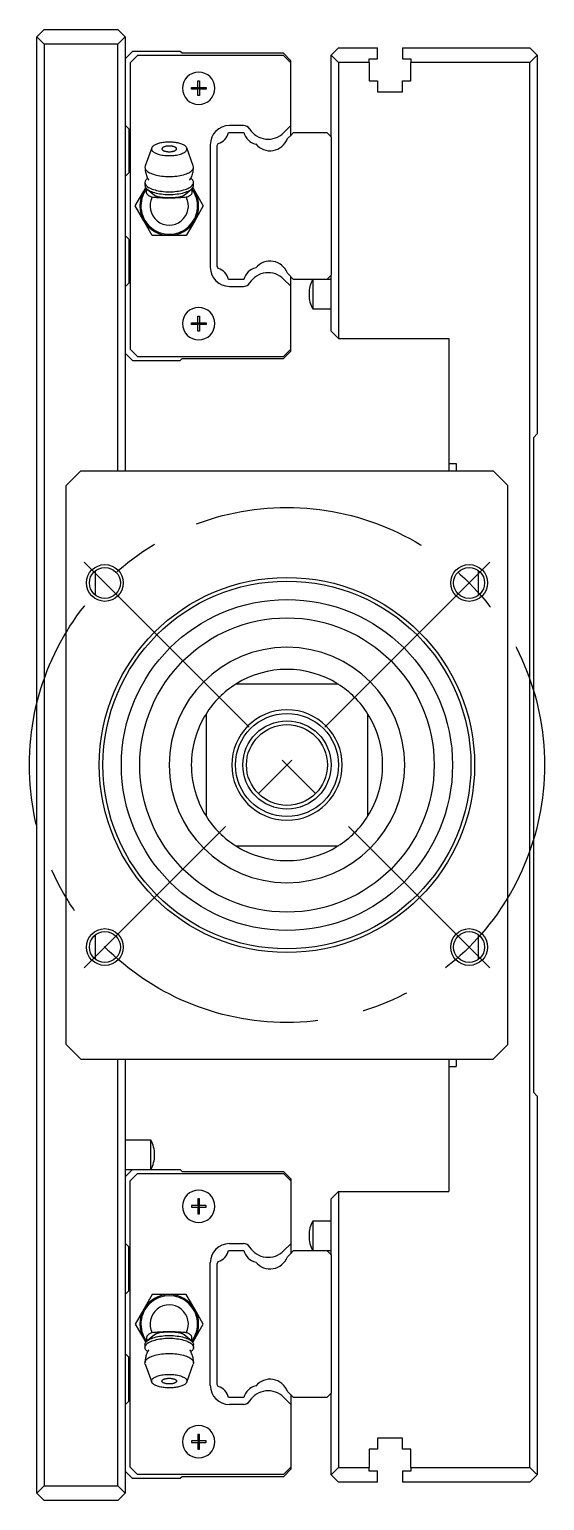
# Model space of a CAD drawing. Extents: x -14 to 910, y -357 to 120.
# Drawn here: x 839.5 to 909.5, y -100 to 100 of the extents above; entities that cross this region are included whole.
import ezdxf

# ---------------------------------------------------------------- set-up
doc = ezdxf.new("R2010")
doc.units = 0
doc.linetypes.add('CENTER', pattern=[50.8, 31.75, -6.35, 6.35, -6.35])
doc.layers.get('0').update_dxf_attribs({"linetype": 'CONTINUOUS'})
doc.layers.add('CENTER', color=1, linetype='CENTER')

msp = doc.modelspace()

# ---------------------------------------------------------------- linework, layer by layer
at = {"color": 7, "linetype": 'CONTINUOUS'}
for p, q in [((841.55, 100), (840.55, 99)), ((840.55, -99), (840.55, 99)), ((840.55, 99), (841.55, 98)), ((841.55, 100), (851.55, 100)), ((852.55, 99), (851.55, 100)), ((851.55, 98), (852.55, 99)), ((852.55, 99), (852.55, 40)), ((851.55, 98), (841.55, 98)), ((841.55, 98), (841.55, -98)), ((851.55, 40), (851.55, 98)), ((853.55, 97), (852.55, 96)), ((854.25, 96.45), (853.25, 95.45)), ((860.05, 97), (853.55, 97)), ((874.05, 96.45), (854.25, 96.45)), ((860.3, 96.75), (860.05, 97)), ((874.05, 96.75), (860.3, 96.75)), ((875.05, 95.75), (874.05, 96.75)), ((875.05, 95.45), (874.05, 96.45)), ((880.54, 96.5), (881.54, 97.5)), ((880.54, 85.4), (880.54, 96.5)), ((881.54, 95.5), (880.54, 96.5)), ((881.54, 97.5), (886.84, 97.5)), ((885.69, 95.5), (885.69, 96)), ((885.69, 96), (886.84, 96)), ((886.84, 96), (886.84, 97.5)), ((890.24, 97.5), (907.54, 97.5)), ((890.24, 97.5), (890.24, 96)), ((890.24, 96), (891.39, 96)), ((891.39, 96), (891.39, 95.5)), ((907.54, 97.5), (908.54, 96.5)), ((908.54, 96.5), (907.54, 95.5)), ((908.54, 96.5), (908.54, 45)), ((853.25, 95.45), (853.25, 56.55)), ((875.05, 95.45), (875.05, 95.75)), ((875.05, 86.92), (875.05, 95.45)), ((885.69, 95.5), (881.54, 95.5)), ((881.54, 95.5), (881.54, 58)), ((885.69, 95.5), (885.69, 93)), ((891.39, 93), (891.39, 95.5)), ((907.54, 95.5), (891.39, 95.5)), ((907.54, -95.5), (907.54, 95.5)), ((861.55, 92.1), (862.44, 92.1)), ((861.55, 91.9), (861.55, 92.1)), ((862.44, 92.1), (862.44, 93)), ((862.44, 93), (862.64, 93)), ((862.44, 92.1), (862.54, 92)), ((862.64, 92.1), (862.54, 92)), ((862.64, 93), (862.64, 92.1)), ((862.64, 92.1), (863.54, 92.1)), ((863.54, 92.1), (863.54, 91.9)), ((885.69, 93), (886.84, 93)), ((886.84, 93), (886.84, 91.5)), ((890.24, 93), (891.39, 93)), ((890.24, 91.5), (890.24, 93)), ((862.44, 91.9), (861.55, 91.9)), ((862.44, 91.9), (862.54, 92)), ((862.44, 91), (862.44, 91.9)), ((862.64, 91), (862.44, 91)), ((862.64, 91.9), (862.54, 92)), ((863.54, 91.9), (862.64, 91.9)), ((862.64, 91.9), (862.64, 91)), ((886.84, 91.5), (890.24, 91.5)), ((852.55, 87), (853.05, 86.5)), ((853.05, 86.5), (853.05, 80.5)), ((866.61, 86), (868.68, 86)), ((868.63, 86.93), (866.72, 86.93)), ((875.05, 86.92), (874.08, 85.95)), ((875.05, 85.6), (875.05, 86.92)), ((875.05, 85.6), (875.45, 86)), ((875.45, 86), (879.95, 86)), ((879.95, 86), (880.54, 85.4)), ((856.24, 84.02), (856.2, 83.95)), ((856.29, 84.08), (856.24, 84.02)), ((856.36, 84.14), (856.29, 84.08)), ((856.43, 84.2), (856.36, 84.14)), ((856.52, 84.25), (856.43, 84.2)), ((856.62, 84.31), (856.52, 84.25)), ((856.73, 84.36), (856.62, 84.31)), ((856.84, 84.41), (856.73, 84.36)), ((856.97, 84.45), (856.84, 84.41)), ((857.1, 84.49), (856.97, 84.45)), ((857.24, 84.53), (857.1, 84.49)), ((857.39, 84.57), (857.24, 84.53)), ((857.55, 84.6), (857.39, 84.57)), ((857.7, 84.62), (857.55, 84.6)), ((857.87, 84.64), (857.7, 84.62)), ((857.78, 84.01), (857.73, 83.98)), ((857.84, 84.03), (857.78, 84.01)), ((857.9, 84.05), (857.84, 84.03)), ((858.03, 84.66), (857.87, 84.64)), ((857.97, 84.07), (857.9, 84.05)), ((858.05, 84.09), (857.97, 84.07)), ((858.2, 84.67), (858.03, 84.66)), ((858.12, 84.11), (858.05, 84.09)), ((858.2, 84.12), (858.12, 84.11)), ((858.37, 84.68), (858.2, 84.67)), ((858.29, 84.13), (858.2, 84.12)), ((858.37, 84.14), (858.29, 84.13)), ((858.54, 84.68), (858.37, 84.68)), ((858.46, 84.14), (858.37, 84.14)), ((858.54, 84.14), (858.46, 84.14)), ((858.72, 84.68), (858.54, 84.68)), ((858.63, 84.14), (858.54, 84.14)), ((858.72, 84.14), (858.63, 84.14)), ((858.89, 84.67), (858.72, 84.68)), ((858.8, 84.13), (858.72, 84.14)), ((858.89, 84.12), (858.8, 84.13)), ((859.06, 84.66), (858.89, 84.67)), ((858.97, 84.11), (858.89, 84.12)), ((859.04, 84.09), (858.97, 84.11)), ((859.12, 84.07), (859.04, 84.09)), ((859.22, 84.64), (859.06, 84.66)), ((859.19, 84.05), (859.12, 84.07)), ((859.25, 84.03), (859.19, 84.05)), ((859.39, 84.62), (859.22, 84.64)), ((859.31, 84.01), (859.25, 84.03)), ((859.36, 83.98), (859.31, 84.01)), ((859.54, 84.6), (859.39, 84.62)), ((859.7, 84.57), (859.54, 84.6)), ((859.85, 84.53), (859.7, 84.57)), ((859.99, 84.49), (859.85, 84.53)), ((860.12, 84.45), (859.99, 84.49)), ((860.25, 84.41), (860.12, 84.45)), ((860.36, 84.36), (860.25, 84.41)), ((860.47, 84.31), (860.36, 84.36)), ((860.57, 84.25), (860.47, 84.31)), ((860.66, 84.2), (860.57, 84.25)), ((860.73, 84.14), (860.66, 84.2)), ((860.8, 84.08), (860.73, 84.14)), ((860.85, 84.02), (860.8, 84.08)), ((860.89, 83.95), (860.85, 84.02)), ((864.12, 84.33), (864.12, 67.67)), ((865.04, 84.2), (865.21, 84.48)), ((865.04, 67.8), (865.04, 84.2)), ((874.6, 85.15), (875.05, 85.6)), ((880.54, 85.4), (880.54, 66.6)), ((856.17, 83.89), (855.28, 81.44)), ((856.17, 83.89), (856.15, 83.81)), ((856.15, 83.81), (856.15, 83.73)), ((856.15, 83.73), (856.16, 83.65)), ((856.16, 83.65), (856.19, 83.58)), ((856.2, 83.95), (856.17, 83.89)), ((856.19, 83.58), (856.24, 83.5)), ((856.24, 83.5), (856.31, 83.42)), ((856.31, 83.42), (856.39, 83.35)), ((856.39, 83.35), (856.49, 83.28)), ((856.49, 83.28), (856.61, 83.22)), ((856.61, 83.22), (856.73, 83.16)), ((856.73, 83.16), (856.88, 83.1)), ((856.88, 83.1), (857.03, 83.05)), ((857.03, 83.05), (857.19, 83)), ((857.19, 83), (857.37, 82.96)), ((857.37, 82.96), (857.55, 82.92)), ((857.56, 83.83), (857.55, 83.79)), ((857.55, 83.79), (857.55, 83.76)), ((857.55, 83.76), (857.55, 83.73)), ((857.55, 83.73), (857.56, 83.69)), ((857.55, 82.92), (857.74, 82.9)), ((857.58, 83.86), (857.56, 83.83)), ((857.56, 83.69), (857.58, 83.66)), ((857.61, 83.89), (857.58, 83.86)), ((857.58, 83.66), (857.61, 83.63)), ((857.64, 83.92), (857.61, 83.89)), ((857.61, 83.63), (857.64, 83.6)), ((857.68, 83.95), (857.64, 83.92)), ((857.64, 83.6), (857.68, 83.57)), ((857.73, 83.98), (857.68, 83.95)), ((857.68, 83.57), (857.73, 83.54)), ((857.73, 83.54), (857.78, 83.51)), ((857.74, 82.9), (857.94, 82.87)), ((857.78, 83.51), (857.84, 83.49)), ((857.84, 83.49), (857.9, 83.47)), ((857.9, 83.47), (857.97, 83.45)), ((857.94, 82.87), (858.14, 82.86)), ((857.97, 83.45), (858.05, 83.43)), ((858.05, 83.43), (858.12, 83.41)), ((858.12, 83.41), (858.2, 83.4)), ((858.14, 82.86), (858.34, 82.85)), ((858.2, 83.4), (858.29, 83.39)), ((858.29, 83.39), (858.37, 83.38)), ((858.34, 82.85), (858.54, 82.84)), ((858.37, 83.38), (858.46, 83.38)), ((858.46, 83.38), (858.54, 83.38)), ((858.54, 83.38), (858.63, 83.38)), ((858.54, 82.84), (858.75, 82.85)), ((858.63, 83.38), (858.72, 83.38)), ((858.72, 83.38), (858.8, 83.39)), ((858.75, 82.85), (858.95, 82.86)), ((858.8, 83.39), (858.89, 83.4)), ((858.89, 83.4), (858.97, 83.41)), ((858.95, 82.86), (859.15, 82.87)), ((858.97, 83.41), (859.04, 83.43)), ((859.04, 83.43), (859.12, 83.45)), ((859.12, 83.45), (859.19, 83.47)), ((859.15, 82.87), (859.35, 82.9)), ((859.19, 83.47), (859.25, 83.49)), ((859.25, 83.49), (859.31, 83.51)), ((859.31, 83.51), (859.36, 83.54)), ((859.35, 82.9), (859.54, 82.92)), ((859.41, 83.95), (859.36, 83.98)), ((859.36, 83.54), (859.41, 83.57)), ((859.45, 83.92), (859.41, 83.95)), ((859.41, 83.57), (859.45, 83.6)), ((859.48, 83.89), (859.45, 83.92)), ((859.45, 83.6), (859.48, 83.63)), ((859.51, 83.86), (859.48, 83.89)), ((859.48, 83.63), (859.51, 83.66)), ((859.53, 83.83), (859.51, 83.86)), ((859.51, 83.66), (859.53, 83.69)), ((859.54, 83.79), (859.53, 83.83)), ((859.53, 83.69), (859.54, 83.73)), ((859.54, 83.76), (859.54, 83.79)), ((859.54, 83.73), (859.54, 83.76)), ((859.54, 82.92), (859.72, 82.96)), ((859.72, 82.96), (859.9, 83)), ((859.9, 83), (860.06, 83.05)), ((860.06, 83.05), (860.21, 83.1)), ((860.21, 83.1), (860.36, 83.16)), ((860.36, 83.16), (860.48, 83.22)), ((860.48, 83.22), (860.6, 83.28)), ((860.6, 83.28), (860.7, 83.35)), ((860.7, 83.35), (860.78, 83.42)), ((860.78, 83.42), (860.85, 83.5)), ((860.85, 83.5), (860.9, 83.58)), ((860.92, 83.89), (860.89, 83.95)), ((860.9, 83.58), (860.93, 83.65)), ((860.94, 83.81), (860.92, 83.89)), ((861.81, 81.44), (860.92, 83.89)), ((860.93, 83.65), (860.94, 83.73)), ((860.94, 83.73), (860.94, 83.81)), ((853.05, 80.5), (852.55, 80)), ((855.28, 81.44), (855.24, 81.27)), ((855.24, 81.27), (855.26, 81.17)), ((855.24, 81.27), (855.24, 81.26)), ((855.24, 81.26), (855.25, 81.09)), ((855.25, 81.09), (855.26, 80.93)), ((855.26, 81.17), (855.29, 81.07)), ((855.26, 80.93), (855.28, 80.77)), ((855.28, 80.77), (855.31, 80.61)), ((855.29, 81.07), (855.34, 80.97)), ((855.31, 80.61), (855.35, 80.45)), ((855.34, 80.97), (855.41, 80.88)), ((855.35, 80.45), (855.39, 80.3)), ((855.39, 80.3), (855.44, 80.14)), ((855.41, 80.88), (855.5, 80.78)), ((855.44, 80.14), (855.5, 80)), ((855.5, 80.78), (855.6, 80.69)), ((855.6, 80.69), (855.73, 80.61)), ((855.73, 80.61), (855.88, 80.52)), ((855.88, 80.52), (856.04, 80.45)), ((856.04, 80.45), (856.21, 80.37)), ((856.21, 80.37), (856.4, 80.31)), ((856.4, 80.31), (856.61, 80.24)), ((856.61, 80.24), (856.82, 80.19)), ((856.82, 80.19), (857.05, 80.14)), ((857.05, 80.14), (857.28, 80.1)), ((857.28, 80.1), (857.53, 80.07)), ((857.53, 80.07), (857.77, 80.04)), ((857.77, 80.04), (858.03, 80.02)), ((858.03, 80.02), (858.29, 80.01)), ((858.29, 80.01), (858.54, 80)), ((858.54, 80), (858.8, 80.01)), ((858.8, 80.01), (859.06, 80.02)), ((859.06, 80.02), (859.32, 80.04)), ((859.32, 80.04), (859.56, 80.07)), ((859.56, 80.07), (859.81, 80.1)), ((859.81, 80.1), (860.04, 80.14)), ((860.04, 80.14), (860.27, 80.19)), ((860.27, 80.19), (860.48, 80.24)), ((860.48, 80.24), (860.69, 80.31)), ((860.69, 80.31), (860.88, 80.37)), ((860.88, 80.37), (861.05, 80.45)), ((861.05, 80.45), (861.21, 80.52)), ((861.21, 80.52), (861.36, 80.61)), ((861.36, 80.61), (861.49, 80.69)), ((861.49, 80.69), (861.59, 80.78)), ((861.53, 79.85), (861.6, 80.01)), ((861.59, 80.78), (861.68, 80.88)), ((861.6, 80.01), (861.66, 80.17)), ((861.66, 80.17), (861.71, 80.33)), ((861.68, 80.88), (861.75, 80.97)), ((861.71, 80.33), (861.75, 80.49)), ((861.75, 80.97), (861.8, 81.07)), ((861.75, 80.49), (861.79, 80.65)), ((861.79, 80.65), (861.81, 80.82)), ((861.8, 81.07), (861.83, 81.17)), ((861.84, 81.27), (861.81, 81.44)), ((861.81, 80.82), (861.83, 80.98)), ((861.83, 81.17), (861.84, 81.27)), ((861.83, 80.98), (861.84, 81.15)), ((861.84, 81.15), (861.84, 81.27)), ((855.08, 78), (855.36, 78.49)), ((855.26, 79.33), (855.25, 79.26)), ((855.25, 79.26), (855.24, 79.19)), ((855.24, 79.19), (855.26, 79.09)), ((855.24, 79.19), (855.24, 78.82)), ((855.24, 78.82), (855.25, 78.75)), ((855.25, 78.75), (855.26, 78.69)), ((855.29, 79.39), (855.26, 79.33)), ((855.26, 79.09), (855.29, 78.99)), ((855.26, 78.69), (855.29, 78.62)), ((855.32, 79.46), (855.29, 79.39)), ((855.29, 78.99), (855.34, 78.9)), ((855.29, 78.62), (855.32, 78.55)), ((855.36, 79.52), (855.32, 79.46)), ((855.32, 78.55), (855.36, 78.49)), ((855.34, 78.9), (855.41, 78.8)), ((855.41, 79.59), (855.36, 79.52)), ((855.36, 78.49), (855.41, 78.42)), ((855.47, 79.65), (855.41, 79.59)), ((855.41, 78.8), (855.5, 78.71)), ((855.41, 78.42), (855.47, 78.36)), ((855.46, 77.98), (855.47, 78.05)), ((855.54, 79.71), (855.47, 79.65)), ((855.47, 78.36), (855.54, 78.3)), ((855.47, 78.05), (855.48, 78.12)), ((855.48, 78.12), (855.51, 78.2)), ((855.5, 80), (855.56, 79.85)), ((855.5, 78.71), (855.6, 78.62)), ((855.51, 78.2), (855.54, 78.27)), ((855.61, 79.77), (855.54, 79.71)), ((855.54, 78.3), (855.66, 78.21)), ((855.54, 78.3), (856.54, 77.46)), ((855.54, 78.27), (855.54, 78.29)), ((855.56, 79.85), (855.63, 79.71)), ((855.6, 78.62), (855.73, 78.53)), ((855.63, 79.71), (855.71, 79.57)), ((855.66, 78.21), (855.8, 78.12)), ((855.71, 79.57), (855.75, 79.51)), ((855.73, 78.53), (855.88, 78.45)), ((855.8, 78.12), (855.96, 78.03)), ((855.88, 78.45), (856.04, 78.37)), ((855.96, 78.03), (856.14, 77.96)), ((856.04, 78.37), (856.21, 78.3)), ((856.21, 78.3), (856.4, 78.23)), ((856.4, 78.23), (856.61, 78.17)), ((856.61, 78.17), (856.82, 78.11)), ((856.82, 78.11), (857.05, 78.07)), ((857.05, 78.07), (857.28, 78.02)), ((857.28, 78.02), (857.53, 77.99)), ((859.56, 77.99), (859.81, 78.02)), ((859.81, 78.02), (860.04, 78.07)), ((860.04, 78.07), (860.27, 78.11)), ((860.27, 78.11), (860.48, 78.17)), ((860.48, 78.17), (860.69, 78.23)), ((860.55, 77.46), (861.55, 78.3)), ((860.69, 78.23), (860.88, 78.3)), ((860.88, 78.3), (861.05, 78.37)), ((860.95, 77.96), (861.13, 78.03)), ((861.05, 78.37), (861.21, 78.45)), ((861.13, 78.03), (861.29, 78.12)), ((861.21, 78.45), (861.36, 78.53)), ((861.29, 78.12), (861.43, 78.21)), ((861.34, 79.52), (861.36, 79.55)), ((861.36, 79.55), (861.45, 79.7)), ((861.36, 78.53), (861.49, 78.62)), ((861.43, 78.21), (861.55, 78.3)), ((861.45, 79.7), (861.53, 79.85)), ((861.55, 79.71), (861.48, 79.77)), ((861.49, 78.62), (861.59, 78.71)), ((861.62, 79.65), (861.55, 79.71)), ((861.55, 78.3), (861.62, 78.36)), ((861.55, 78.29), (861.55, 78.27)), ((861.55, 78.27), (861.58, 78.2)), ((861.58, 78.2), (861.61, 78.12)), ((861.59, 78.71), (861.68, 78.8)), ((861.61, 78.12), (861.62, 78.05)), ((861.68, 79.59), (861.62, 79.65)), ((861.62, 78.36), (861.68, 78.42)), ((861.62, 78.05), (861.63, 77.98)), ((861.73, 79.52), (861.68, 79.59)), ((861.68, 78.8), (861.75, 78.9)), ((861.68, 78.42), (861.73, 78.49)), ((861.77, 79.46), (861.73, 79.52)), ((861.73, 78.49), (861.77, 78.55)), ((861.73, 78.49), (862.01, 78)), ((861.75, 78.9), (861.8, 78.99)), ((861.8, 79.39), (861.77, 79.46)), ((861.77, 78.55), (861.8, 78.62)), ((861.83, 79.33), (861.8, 79.39)), ((861.8, 78.99), (861.83, 79.09)), ((861.8, 78.62), (861.83, 78.69)), ((861.84, 79.26), (861.83, 79.33)), ((861.83, 79.09), (861.84, 79.19)), ((861.83, 78.69), (861.84, 78.75)), ((861.84, 79.19), (861.84, 79.26)), ((861.84, 78.82), (861.84, 79.19)), ((861.84, 78.75), (861.84, 78.82)), ((853.93, 76), (855.08, 78)), ((855.46, 77.91), (855.46, 77.98)), ((855.46, 77.84), (855.46, 77.91)), ((855.47, 77.78), (855.46, 77.84)), ((855.49, 77.72), (855.47, 77.78)), ((855.51, 77.66), (855.49, 77.72)), ((855.54, 77.61), (855.51, 77.66)), ((855.58, 77.55), (855.54, 77.61)), ((855.62, 77.5), (855.58, 77.55)), ((855.67, 77.46), (855.62, 77.5)), ((855.72, 77.41), (855.67, 77.46)), ((855.79, 77.36), (855.72, 77.41)), ((855.87, 77.32), (855.79, 77.36)), ((855.95, 77.28), (855.87, 77.32)), ((856.04, 77.24), (855.95, 77.28)), ((856.13, 77.21), (856.04, 77.24)), ((856.23, 77.18), (856.13, 77.21)), ((856.14, 77.96), (856.33, 77.88)), ((856.39, 77.16), (856.23, 77.18)), ((856.33, 77.88), (856.54, 77.82)), ((856.54, 77.15), (856.39, 77.16)), ((856.54, 77.82), (856.76, 77.76)), ((856.54, 77.46), (856.54, 77.46)), ((856.59, 77.42), (856.54, 77.46)), ((856.69, 77.13), (856.54, 77.15)), ((856.64, 77.39), (856.59, 77.42)), ((856.7, 77.35), (856.64, 77.39)), ((856.85, 77.12), (856.69, 77.13)), ((856.76, 77.32), (856.7, 77.35)), ((856.76, 77.76), (856.99, 77.71)), ((856.83, 77.3), (856.76, 77.32)), ((856.9, 77.27), (856.83, 77.3)), ((857.02, 77.11), (856.85, 77.12)), ((856.98, 77.25), (856.9, 77.27)), ((857.05, 77.23), (856.98, 77.25)), ((856.99, 77.71), (857.23, 77.66)), ((857.18, 77.1), (857.02, 77.11)), ((857.14, 77.21), (857.05, 77.23)), ((857.22, 77.19), (857.14, 77.21)), ((857.34, 77.09), (857.18, 77.1)), ((857.3, 77.18), (857.22, 77.19)), ((857.23, 77.66), (857.49, 77.63)), ((857.38, 77.16), (857.3, 77.18)), ((857.52, 77.09), (857.34, 77.09)), ((857.46, 77.15), (857.38, 77.16)), ((857.54, 77.14), (857.46, 77.15)), ((857.49, 77.63), (857.74, 77.6)), ((857.69, 77.08), (857.52, 77.09)), ((857.53, 77.99), (857.77, 77.96)), ((857.62, 77.13), (857.54, 77.14)), ((857.71, 77.13), (857.62, 77.13)), ((857.86, 77.08), (857.69, 77.08)), ((857.8, 77.12), (857.71, 77.13)), ((857.74, 77.6), (858.01, 77.58)), ((857.77, 77.96), (858.03, 77.94)), ((857.89, 77.11), (857.8, 77.12)), ((858.02, 77.08), (857.86, 77.08)), ((857.98, 77.11), (857.89, 77.11)), ((858.07, 77.1), (857.98, 77.11)), ((858.01, 77.58), (858.28, 77.56)), ((858.2, 77.07), (858.02, 77.08)), ((858.03, 77.94), (858.29, 77.93)), ((858.15, 77.1), (858.07, 77.1)), ((858.23, 77.1), (858.15, 77.1)), ((858.37, 77.07), (858.2, 77.07)), ((858.31, 77.1), (858.23, 77.1)), ((858.28, 77.56), (858.54, 77.56)), ((858.29, 77.93), (858.54, 77.93)), ((858.39, 77.09), (858.31, 77.1)), ((858.54, 77.07), (858.37, 77.07)), ((858.47, 77.09), (858.39, 77.09)), ((858.54, 77.09), (858.47, 77.09)), ((858.54, 77.93), (858.8, 77.93)), ((858.54, 77.56), (858.81, 77.56)), ((858.62, 77.09), (858.54, 77.09)), ((858.75, 77.07), (858.54, 77.07)), ((858.7, 77.09), (858.62, 77.09)), ((858.78, 77.1), (858.7, 77.09)), ((858.95, 77.07), (858.75, 77.07)), ((858.86, 77.1), (858.78, 77.1)), ((858.8, 77.93), (859.06, 77.94)), ((858.81, 77.56), (859.08, 77.58)), ((858.94, 77.1), (858.86, 77.1)), ((859.02, 77.1), (858.94, 77.1)), ((859.15, 77.08), (858.95, 77.07)), ((859.11, 77.11), (859.02, 77.1)), ((859.06, 77.94), (859.32, 77.96)), ((859.08, 77.58), (859.35, 77.6)), ((859.2, 77.11), (859.11, 77.11)), ((859.34, 77.08), (859.15, 77.08)), ((859.29, 77.12), (859.2, 77.11)), ((859.38, 77.13), (859.29, 77.12)), ((859.32, 77.96), (859.56, 77.99)), ((859.54, 77.09), (859.34, 77.08)), ((859.35, 77.6), (859.6, 77.63)), ((859.47, 77.13), (859.38, 77.13)), ((859.55, 77.14), (859.47, 77.13)), ((859.75, 77.09), (859.54, 77.09)), ((859.63, 77.15), (859.55, 77.14)), ((859.6, 77.63), (859.86, 77.66)), ((859.71, 77.16), (859.63, 77.15)), ((859.79, 77.18), (859.71, 77.16)), ((859.93, 77.1), (859.75, 77.09)), ((859.87, 77.19), (859.79, 77.18)), ((859.86, 77.66), (860.1, 77.71)), ((859.95, 77.21), (859.87, 77.19)), ((860.12, 77.11), (859.93, 77.1)), ((860.04, 77.23), (859.95, 77.21)), ((860.11, 77.25), (860.04, 77.23)), ((860.1, 77.71), (860.33, 77.76)), ((860.19, 77.27), (860.11, 77.25)), ((860.33, 77.13), (860.12, 77.11)), ((860.26, 77.3), (860.19, 77.27)), ((860.33, 77.32), (860.26, 77.3)), ((860.33, 77.76), (860.55, 77.82)), ((860.39, 77.35), (860.33, 77.32)), ((860.5, 77.14), (860.33, 77.13)), ((860.45, 77.39), (860.39, 77.35)), ((860.5, 77.42), (860.45, 77.39)), ((860.55, 77.46), (860.5, 77.42)), ((860.68, 77.16), (860.5, 77.14)), ((860.55, 77.82), (860.76, 77.88)), ((860.55, 77.46), (860.55, 77.46)), ((860.86, 77.18), (860.68, 77.16)), ((860.76, 77.88), (860.95, 77.96)), ((860.96, 77.21), (860.86, 77.18)), ((861.05, 77.24), (860.96, 77.21)), ((861.14, 77.28), (861.05, 77.24)), ((861.22, 77.32), (861.14, 77.28)), ((861.3, 77.36), (861.22, 77.32)), ((861.37, 77.41), (861.3, 77.36)), ((861.42, 77.46), (861.37, 77.41)), ((861.47, 77.5), (861.42, 77.46)), ((861.51, 77.55), (861.47, 77.5)), ((861.55, 77.61), (861.51, 77.55)), ((861.58, 77.66), (861.55, 77.61)), ((861.6, 77.72), (861.58, 77.66)), ((861.62, 77.78), (861.6, 77.72)), ((861.63, 77.84), (861.62, 77.78)), ((861.63, 77.98), (861.63, 77.91)), ((861.63, 77.91), (861.63, 77.84)), ((862.01, 78), (863.16, 76)), ((855.08, 74), (853.93, 76)), ((863.16, 76), (862.01, 74)), ((856.24, 72), (855.08, 74)), ((862.01, 74), (860.85, 72)), ((852.55, 72), (853.05, 71.5)), ((853.05, 71.5), (853.05, 65.5)), ((858.54, 72), (856.24, 72)), ((860.85, 72), (858.54, 72)), ((865.21, 67.52), (865.04, 67.8)), ((868.68, 66), (866.61, 66)), ((874.08, 66.05), (875.05, 65.08)), ((875.45, 66), (874.6, 66.85)), ((875.05, 65.08), (875.05, 66.4)), ((879.95, 66), (875.45, 66)), ((878.04, 66), (878.04, 62)), ((880.54, 66.6), (879.95, 66)), ((880.54, 66), (879.95, 66)), ((880.54, 59), (880.54, 66.6)), ((853.05, 65.5), (852.55, 65)), ((866.72, 65.07), (868.63, 65.07)), ((875.05, 56.55), (875.05, 65.08)), ((877.54, 64.06), (877.54, 63.94)), ((878.04, 62), (880.54, 62)), ((861.55, 60.1), (862.44, 60.1)), ((861.55, 59.9), (861.55, 60.1)), ((862.44, 60.1), (862.44, 61)), ((862.44, 61), (862.64, 61)), ((862.44, 60.1), (862.54, 60)), ((862.64, 60.1), (862.54, 60)), ((862.64, 61), (862.64, 60.1)), ((862.64, 60.1), (863.54, 60.1)), ((863.54, 60.1), (863.54, 59.9)), ((862.44, 59.9), (861.55, 59.9)), ((862.44, 59.9), (862.54, 60)), ((862.44, 59), (862.44, 59.9)), ((862.64, 59), (862.44, 59)), ((862.64, 59.9), (862.54, 60)), ((863.54, 59.9), (862.64, 59.9)), ((862.64, 59.9), (862.64, 59)), ((880.54, 59), (881.54, 58)), ((881.54, 58), (896.54, 58)), ((896.54, 58), (896.54, 41)), ((853.25, 56.55), (854.25, 55.55)), ((874.05, 55.55), (875.05, 56.55)), ((874.05, 55.25), (875.05, 56.25)), ((875.05, 56.25), (875.05, 56.55)), ((852.55, 56), (853.55, 55)), ((853.55, 55), (860.05, 55)), ((854.25, 55.55), (874.05, 55.55)), ((860.05, 55), (860.3, 55.25)), ((860.3, 55.25), (874.05, 55.25)), ((908.04, 44.5), (908.54, 45)), ((908.04, 44.5), (908.04, -44.5)), ((846.54, 40), (844.54, 38)), ((846.54, 40), (902.54, 40)), ((896.54, 41), (896.54, 40)), ((896.54, 41), (897.54, 41)), ((897.54, 41), (897.54, 40)), ((904.54, 38), (902.54, 40)), ((844.54, -38), (844.54, 38)), ((904.54, -38), (904.54, 38)), ((848.54, 23.06), (848.54, 26.44)), ((900.54, 26.44), (900.54, 23.06)), ((881.47, 11), (867.62, 11)), ((863.54, 6.93), (863.54, -6.93)), ((885.54, -6.93), (885.54, 6.93)), ((867.62, -11), (881.47, -11)), ((848.54, -26.44), (848.54, -23.06)), ((900.54, -23.06), (900.54, -26.44)), ((844.54, -38), (846.54, -40)), ((902.54, -40), (904.54, -38)), ((846.54, -40), (902.54, -40)), ((851.55, -98), (851.55, -40)), ((852.55, -40), (852.55, -99)), ((896.54, -40), (896.54, -41)), ((896.54, -41), (897.54, -41)), ((896.54, -41), (896.54, -58)), ((897.54, -40), (897.54, -41)), ((908.54, -45), (908.04, -44.5)), ((908.54, -45), (908.54, -96.5)), ((856.05, -51), (852.55, -51)), ((856.05, -53), (856.05, -51)), ((856.05, -55), (856.05, -53)), ((856.55, -53.06), (856.55, -52.94)), ((852.55, -55), (853.55, -55)), ((852.55, -56), (853.55, -55)), ((853.25, -56.55), (854.25, -55.55)), ((853.55, -55), (860.05, -55)), ((854.25, -55.55), (874.05, -55.55)), ((860.05, -55), (860.3, -55.25)), ((860.3, -55.25), (874.05, -55.25)), ((874.05, -55.25), (875.05, -56.25)), ((874.05, -55.55), (875.05, -56.55)), ((853.25, -95.45), (853.25, -56.55)), ((875.05, -56.25), (875.05, -56.55)), ((875.05, -56.55), (875.05, -65.08)), ((862.44, -59.9), (861.55, -59.9)), ((861.55, -59.9), (861.55, -60.1)), ((862.44, -59), (862.44, -59.9)), ((862.64, -59), (862.44, -59)), ((862.44, -59.9), (862.54, -60)), ((862.44, -60.1), (862.54, -60)), ((862.64, -59.9), (862.54, -60)), ((862.64, -60.1), (862.54, -60)), ((862.64, -59.9), (862.64, -59)), ((863.54, -59.9), (862.64, -59.9)), ((863.54, -60.1), (863.54, -59.9)), ((881.54, -58), (880.54, -59)), ((880.54, -66.6), (880.54, -59)), ((881.54, -58), (896.54, -58)), ((881.54, -58), (881.54, -95.5)), ((861.55, -60.1), (862.44, -60.1)), ((862.44, -60.1), (862.44, -61)), ((862.44, -61), (862.64, -61)), ((862.64, -61), (862.64, -60.1)), ((862.64, -60.1), (863.54, -60.1)), ((877.54, -63.94), (877.54, -64.06)), ((880.54, -62), (878.04, -62)), ((878.04, -62), (878.04, -66)), ((853.05, -65.5), (852.55, -65)), ((853.05, -71.5), (853.05, -65.5)), ((866.61, -66), (868.68, -66)), ((866.72, -65.07), (868.63, -65.07)), ((874.08, -66.05), (875.05, -65.08)), ((875.05, -65.08), (875.05, -66.4)), ((875.05, -66.4), (875.45, -66)), ((875.45, -66), (879.95, -66)), ((879.95, -66), (880.54, -66)), ((879.95, -66), (880.54, -66.6)), ((864.12, -84.33), (864.12, -67.67)), ((865.04, -67.8), (865.21, -67.52)), ((865.04, -84.2), (865.04, -67.8)), ((874.6, -66.85), (875.05, -66.4)), ((880.54, -66.6), (880.54, -85.4)), ((852.55, -72), (853.05, -71.5)), ((856.24, -72), (855.08, -74)), ((858.54, -72), (856.24, -72)), ((860.85, -72), (858.54, -72)), ((862.01, -74), (860.85, -72)), ((855.08, -74), (853.93, -76)), ((863.16, -76), (862.01, -74)), ((853.93, -76), (855.08, -78)), ((862.01, -78), (863.16, -76)), ((855.08, -78), (855.36, -78.49)), ((855.47, -77.78), (855.46, -77.85)), ((855.46, -77.85), (855.46, -77.91)), ((855.46, -77.91), (855.46, -77.98)), ((855.46, -77.98), (855.47, -78.05)), ((855.49, -77.72), (855.47, -77.78)), ((855.51, -77.66), (855.49, -77.72)), ((855.54, -77.61), (855.51, -77.66)), ((856.54, -77.46), (855.54, -78.3)), ((855.58, -77.55), (855.54, -77.61)), ((855.62, -77.5), (855.58, -77.55)), ((855.67, -77.46), (855.62, -77.5)), ((855.72, -77.41), (855.67, -77.46)), ((855.79, -77.36), (855.72, -77.41)), ((855.86, -77.32), (855.79, -77.36)), ((855.94, -77.28), (855.86, -77.32)), ((856.03, -77.24), (855.94, -77.28)), ((855.96, -78.03), (856.14, -77.96)), ((856.13, -77.21), (856.03, -77.24)), ((856.23, -77.18), (856.13, -77.21)), ((856.14, -77.96), (856.33, -77.88)), ((856.4, -77.16), (856.23, -77.18)), ((856.33, -77.88), (856.54, -77.82)), ((856.58, -77.14), (856.4, -77.16)), ((856.57, -77.44), (856.54, -77.46)), ((856.54, -77.82), (856.76, -77.76)), ((856.62, -77.4), (856.57, -77.44)), ((856.76, -77.13), (856.58, -77.14)), ((856.66, -77.38), (856.62, -77.4)), ((856.7, -77.36), (856.66, -77.38)), ((856.74, -77.33), (856.7, -77.36)), ((856.79, -77.31), (856.74, -77.33)), ((856.95, -77.11), (856.76, -77.13)), ((856.76, -77.76), (856.99, -77.71)), ((856.84, -77.29), (856.79, -77.31)), ((856.9, -77.27), (856.84, -77.29)), ((856.93, -77.26), (856.9, -77.27)), ((856.96, -77.25), (856.93, -77.26)), ((857.14, -77.1), (856.95, -77.11)), ((856.99, -77.24), (856.96, -77.25)), ((857.03, -77.23), (856.99, -77.24)), ((856.99, -77.71), (857.23, -77.66)), ((857.07, -77.22), (857.03, -77.23)), ((857.12, -77.21), (857.07, -77.22)), ((857.17, -77.2), (857.12, -77.21)), ((857.34, -77.09), (857.14, -77.1)), ((857.22, -77.19), (857.17, -77.2)), ((857.3, -77.17), (857.22, -77.19)), ((857.23, -77.66), (857.49, -77.63)), ((857.28, -78.02), (857.53, -77.99)), ((857.38, -77.16), (857.3, -77.17)), ((857.53, -77.09), (857.34, -77.09)), ((857.45, -77.15), (857.38, -77.16)), ((857.52, -77.14), (857.45, -77.15)), ((857.49, -77.63), (857.74, -77.6)), ((857.57, -77.14), (857.52, -77.14)), ((857.73, -77.08), (857.53, -77.09)), ((857.53, -77.99), (857.77, -77.96)), ((857.62, -77.13), (857.57, -77.14)), ((857.7, -77.13), (857.62, -77.13)), ((857.78, -77.12), (857.7, -77.13)), ((857.93, -77.08), (857.73, -77.08)), ((857.74, -77.6), (858.01, -77.58)), ((857.77, -77.96), (858.03, -77.94)), ((857.85, -77.11), (857.78, -77.12)), ((857.93, -77.11), (857.85, -77.11)), ((858.14, -77.07), (857.93, -77.08)), ((858, -77.11), (857.93, -77.11)), ((858.07, -77.1), (858, -77.11)), ((858.01, -77.58), (858.28, -77.56)), ((858.03, -77.94), (858.29, -77.93)), ((858.15, -77.1), (858.07, -77.1)), ((858.34, -77.07), (858.14, -77.07)), ((858.23, -77.1), (858.15, -77.1)), ((858.31, -77.1), (858.23, -77.1)), ((858.28, -77.56), (858.54, -77.56)), ((858.29, -77.93), (858.54, -77.93)), ((858.39, -77.09), (858.31, -77.1)), ((858.54, -77.07), (858.34, -77.07)), ((858.47, -77.09), (858.39, -77.09)), ((858.54, -77.09), (858.47, -77.09)), ((858.75, -77.07), (858.54, -77.07)), ((858.62, -77.09), (858.54, -77.09)), ((858.54, -77.56), (858.81, -77.56)), ((858.54, -77.93), (858.8, -77.93)), ((858.7, -77.09), (858.62, -77.09)), ((858.78, -77.1), (858.7, -77.09)), ((858.95, -77.07), (858.75, -77.07)), ((858.86, -77.1), (858.78, -77.1)), ((858.8, -77.93), (859.06, -77.94)), ((858.81, -77.56), (859.08, -77.58)), ((858.94, -77.1), (858.86, -77.1)), ((859.02, -77.1), (858.94, -77.1)), ((859.15, -77.08), (858.95, -77.07)), ((859.07, -77.11), (859.02, -77.1)), ((859.06, -77.94), (859.32, -77.96)), ((859.13, -77.11), (859.07, -77.11)), ((859.08, -77.58), (859.35, -77.6)), ((859.18, -77.11), (859.13, -77.11)), ((859.36, -77.08), (859.15, -77.08)), ((859.24, -77.11), (859.18, -77.11)), ((859.29, -77.12), (859.24, -77.11)), ((859.35, -77.12), (859.29, -77.12)), ((859.32, -77.96), (859.56, -77.99)), ((859.41, -77.13), (859.35, -77.12)), ((859.35, -77.6), (859.6, -77.63)), ((859.55, -77.09), (859.36, -77.08)), ((859.47, -77.13), (859.41, -77.13)), ((859.51, -77.14), (859.47, -77.13)), ((859.56, -77.14), (859.51, -77.14)), ((859.75, -77.09), (859.55, -77.09)), ((859.61, -77.15), (859.56, -77.14)), ((859.56, -77.99), (859.81, -78.02)), ((859.6, -77.63), (859.86, -77.66)), ((859.67, -77.16), (859.61, -77.15)), ((859.73, -77.17), (859.67, -77.16)), ((859.8, -77.18), (859.73, -77.17)), ((859.95, -77.1), (859.75, -77.09)), ((859.87, -77.19), (859.8, -77.18)), ((859.86, -77.66), (860.1, -77.71)), ((859.95, -77.21), (859.87, -77.19)), ((860.14, -77.11), (859.95, -77.1)), ((860.02, -77.22), (859.95, -77.21)), ((860.09, -77.24), (860.02, -77.22)), ((860.14, -77.26), (860.09, -77.24)), ((860.1, -77.71), (860.33, -77.76)), ((860.33, -77.13), (860.14, -77.11)), ((860.19, -77.27), (860.14, -77.26)), ((860.26, -77.29), (860.19, -77.27)), ((860.32, -77.32), (860.26, -77.29)), ((860.37, -77.34), (860.32, -77.32)), ((860.51, -77.14), (860.33, -77.13)), ((860.33, -77.76), (860.55, -77.82)), ((860.42, -77.37), (860.37, -77.34)), ((860.47, -77.4), (860.42, -77.37)), ((860.52, -77.43), (860.47, -77.4)), ((860.69, -77.16), (860.51, -77.14)), ((860.55, -77.46), (860.52, -77.43)), ((861.55, -78.3), (860.55, -77.46)), ((860.55, -77.82), (860.76, -77.88)), ((860.86, -77.18), (860.69, -77.16)), ((860.76, -77.88), (860.95, -77.96)), ((860.96, -77.21), (860.86, -77.18)), ((860.95, -77.96), (861.13, -78.03)), ((861.06, -77.24), (860.96, -77.21)), ((861.14, -77.28), (861.06, -77.24)), ((861.23, -77.32), (861.14, -77.28)), ((861.3, -77.36), (861.23, -77.32)), ((861.37, -77.41), (861.3, -77.36)), ((861.42, -77.46), (861.37, -77.41)), ((861.47, -77.5), (861.42, -77.46)), ((861.51, -77.55), (861.47, -77.5)), ((861.55, -77.61), (861.51, -77.55)), ((861.58, -77.66), (861.55, -77.61)), ((861.6, -77.72), (861.58, -77.66)), ((861.62, -77.78), (861.6, -77.72)), ((861.63, -77.84), (861.62, -77.78)), ((861.62, -78.05), (861.63, -77.98)), ((861.63, -77.91), (861.63, -77.84)), ((861.63, -77.98), (861.63, -77.91)), ((861.73, -78.49), (862.01, -78)), ((853.05, -80.5), (852.55, -80)), ((855.25, -78.75), (855.26, -78.69)), ((855.24, -78.82), (855.25, -78.75)), ((855.24, -78.82), (855.24, -79.19)), ((855.24, -79.19), (855.26, -79.09)), ((855.25, -79.26), (855.24, -79.19)), ((855.26, -79.33), (855.25, -79.26)), ((855.26, -78.69), (855.29, -78.62)), ((855.26, -79.09), (855.29, -78.99)), ((855.29, -79.39), (855.26, -79.33)), ((855.29, -78.62), (855.32, -78.55)), ((855.29, -78.99), (855.34, -78.9)), ((855.32, -79.46), (855.29, -79.39)), ((855.32, -78.55), (855.36, -78.49)), ((855.36, -79.52), (855.32, -79.46)), ((855.34, -78.9), (855.41, -78.8)), ((855.36, -78.49), (855.41, -78.42)), ((855.41, -79.59), (855.36, -79.52)), ((855.41, -78.42), (855.47, -78.36)), ((855.41, -78.8), (855.5, -78.71)), ((855.47, -79.65), (855.41, -79.59)), ((855.47, -78.05), (855.48, -78.12)), ((855.47, -78.36), (855.54, -78.3)), ((855.54, -79.71), (855.47, -79.65)), ((855.48, -78.12), (855.51, -78.2)), ((855.56, -79.85), (855.49, -80.01)), ((855.5, -78.71), (855.6, -78.62)), ((855.51, -78.2), (855.54, -78.27)), ((855.54, -78.3), (855.66, -78.21)), ((855.54, -78.27), (855.54, -78.29)), ((855.54, -79.71), (855.61, -79.77)), ((855.64, -79.7), (855.56, -79.85)), ((855.6, -78.62), (855.73, -78.53)), ((855.73, -79.55), (855.64, -79.7)), ((855.66, -78.21), (855.8, -78.12)), ((855.73, -78.53), (855.88, -78.45)), ((855.75, -79.52), (855.73, -79.55)), ((855.8, -78.12), (855.96, -78.03)), ((855.88, -78.45), (856.04, -78.37)), ((856.04, -78.37), (856.21, -78.3)), ((856.21, -78.3), (856.4, -78.23)), ((856.4, -78.23), (856.61, -78.17)), ((856.61, -78.17), (856.82, -78.11)), ((856.82, -78.11), (857.05, -78.07)), ((857.05, -78.07), (857.28, -78.02)), ((859.81, -78.02), (860.04, -78.07)), ((860.04, -78.07), (860.27, -78.11)), ((860.27, -78.11), (860.48, -78.17)), ((860.48, -78.17), (860.69, -78.23)), ((860.69, -78.23), (860.88, -78.3)), ((860.88, -78.3), (861.05, -78.37)), ((861.05, -78.37), (861.21, -78.45)), ((861.13, -78.03), (861.29, -78.12)), ((861.21, -78.45), (861.36, -78.53)), ((861.29, -78.12), (861.43, -78.21)), ((861.38, -79.57), (861.34, -79.51)), ((861.36, -78.53), (861.49, -78.62)), ((861.46, -79.71), (861.38, -79.57)), ((861.43, -78.21), (861.55, -78.3)), ((861.53, -79.85), (861.46, -79.71)), ((861.48, -79.77), (861.55, -79.71)), ((861.49, -78.62), (861.59, -78.71)), ((861.59, -80), (861.53, -79.85)), ((861.55, -78.27), (861.58, -78.2)), ((861.55, -78.29), (861.55, -78.27)), ((861.55, -78.3), (861.62, -78.36)), ((861.62, -79.65), (861.55, -79.71)), ((861.58, -78.2), (861.61, -78.12)), ((861.59, -78.71), (861.68, -78.8)), ((861.65, -80.14), (861.59, -80)), ((861.61, -78.12), (861.62, -78.05)), ((861.62, -78.36), (861.68, -78.42)), ((861.68, -79.59), (861.62, -79.65)), ((861.68, -78.42), (861.73, -78.49)), ((861.68, -78.8), (861.75, -78.9)), ((861.73, -79.52), (861.68, -79.59)), ((861.73, -78.49), (861.77, -78.55)), ((861.77, -79.46), (861.73, -79.52)), ((861.75, -78.9), (861.8, -78.99)), ((861.77, -78.55), (861.8, -78.62)), ((861.8, -79.39), (861.77, -79.46)), ((861.8, -78.62), (861.83, -78.69)), ((861.8, -78.99), (861.83, -79.09)), ((861.83, -79.33), (861.8, -79.39)), ((861.83, -78.69), (861.84, -78.75)), ((861.83, -79.09), (861.84, -79.19)), ((861.84, -79.26), (861.83, -79.33)), ((861.84, -78.75), (861.84, -78.82)), ((861.84, -79.19), (861.84, -78.82)), ((861.84, -79.19), (861.84, -79.26)), ((853.05, -86.5), (853.05, -80.5)), ((855.25, -81.15), (855.24, -81.27)), ((855.24, -81.27), (855.26, -81.17)), ((855.28, -81.44), (855.24, -81.27)), ((855.26, -80.98), (855.25, -81.15)), ((855.28, -80.82), (855.26, -80.98)), ((855.26, -81.17), (855.29, -81.07)), ((855.3, -80.65), (855.28, -80.82)), ((855.28, -81.44), (856.17, -83.89)), ((855.29, -81.07), (855.34, -80.97)), ((855.34, -80.49), (855.3, -80.65)), ((855.38, -80.33), (855.34, -80.49)), ((855.34, -80.97), (855.41, -80.88)), ((855.43, -80.17), (855.38, -80.33)), ((855.41, -80.88), (855.5, -80.78)), ((855.49, -80.01), (855.43, -80.17)), ((855.5, -80.78), (855.6, -80.69)), ((855.6, -80.69), (855.73, -80.61)), ((855.73, -80.61), (855.88, -80.52)), ((855.88, -80.52), (856.04, -80.45)), ((856.04, -80.45), (856.21, -80.37)), ((856.21, -80.37), (856.4, -80.31)), ((856.4, -80.31), (856.61, -80.24)), ((856.61, -80.24), (856.82, -80.19)), ((856.82, -80.19), (857.05, -80.14)), ((857.05, -80.14), (857.28, -80.1)), ((857.28, -80.1), (857.53, -80.07)), ((857.53, -80.07), (857.77, -80.04)), ((857.77, -80.04), (858.03, -80.02)), ((858.03, -80.02), (858.29, -80.01)), ((858.29, -80.01), (858.54, -80)), ((858.54, -80), (858.8, -80.01)), ((858.8, -80.01), (859.06, -80.02)), ((859.06, -80.02), (859.32, -80.04)), ((859.32, -80.04), (859.56, -80.07)), ((859.56, -80.07), (859.81, -80.1)), ((859.81, -80.1), (860.04, -80.14)), ((860.04, -80.14), (860.27, -80.19)), ((860.27, -80.19), (860.48, -80.24)), ((860.48, -80.24), (860.69, -80.31)), ((860.69, -80.31), (860.88, -80.37)), ((860.88, -80.37), (861.05, -80.45)), ((860.92, -83.89), (861.81, -81.44)), ((861.05, -80.45), (861.21, -80.52)), ((861.21, -80.52), (861.36, -80.61)), ((861.36, -80.61), (861.49, -80.69)), ((861.49, -80.69), (861.59, -80.78)), ((861.59, -80.78), (861.68, -80.88)), ((861.7, -80.3), (861.65, -80.14)), ((861.68, -80.88), (861.75, -80.97)), ((861.74, -80.45), (861.7, -80.3)), ((861.78, -80.61), (861.74, -80.45)), ((861.75, -80.97), (861.8, -81.07)), ((861.81, -80.77), (861.78, -80.61)), ((861.8, -81.07), (861.83, -81.17)), ((861.83, -80.93), (861.81, -80.77)), ((861.84, -81.3), (861.81, -81.44)), ((861.84, -81.09), (861.83, -80.93)), ((861.83, -81.17), (861.84, -81.27)), ((861.84, -81.26), (861.84, -81.09)), ((861.84, -81.27), (861.84, -81.3)), ((861.84, -81.27), (861.84, -81.26)), ((856.15, -83.73), (856.16, -83.65)), ((856.15, -83.81), (856.15, -83.73)), ((856.17, -83.89), (856.15, -83.81)), ((856.16, -83.65), (856.19, -83.58)), ((856.2, -83.95), (856.17, -83.89)), ((856.19, -83.58), (856.24, -83.5)), ((856.24, -84.02), (856.2, -83.95)), ((856.24, -83.5), (856.31, -83.42)), ((856.31, -83.42), (856.39, -83.35)), ((856.39, -83.35), (856.49, -83.28)), ((856.49, -83.28), (856.61, -83.22)), ((856.61, -83.22), (856.73, -83.16)), ((856.73, -83.16), (856.88, -83.1)), ((856.88, -83.1), (857.03, -83.05)), ((857.03, -83.05), (857.19, -83)), ((857.19, -83), (857.37, -82.96)), ((857.37, -82.96), (857.55, -82.92)), ((857.55, -82.92), (857.74, -82.9)), ((857.55, -83.73), (857.56, -83.69)), ((857.55, -83.76), (857.55, -83.73)), ((857.55, -83.79), (857.55, -83.76)), ((857.56, -83.83), (857.55, -83.79)), ((857.56, -83.69), (857.58, -83.66)), ((857.58, -83.86), (857.56, -83.83)), ((857.58, -83.66), (857.61, -83.63)), ((857.61, -83.89), (857.58, -83.86)), ((857.61, -83.63), (857.64, -83.6)), ((857.64, -83.92), (857.61, -83.89)), ((857.64, -83.6), (857.68, -83.57)), ((857.68, -83.95), (857.64, -83.92)), ((857.68, -83.57), (857.73, -83.54)), ((857.73, -83.98), (857.68, -83.95)), ((857.73, -83.54), (857.78, -83.51)), ((857.78, -84.01), (857.73, -83.98)), ((857.74, -82.9), (857.94, -82.87)), ((857.78, -83.51), (857.84, -83.49)), ((857.84, -83.49), (857.9, -83.47)), ((857.9, -83.47), (857.97, -83.45)), ((857.94, -82.87), (858.14, -82.86)), ((857.97, -83.45), (858.05, -83.43)), ((858.05, -83.43), (858.12, -83.41)), ((858.12, -83.41), (858.2, -83.4)), ((858.14, -82.86), (858.34, -82.85)), ((858.2, -83.4), (858.29, -83.39)), ((858.29, -83.39), (858.37, -83.38)), ((858.34, -82.85), (858.54, -82.84)), ((858.37, -83.38), (858.46, -83.38)), ((858.46, -83.38), (858.54, -83.38)), ((858.54, -82.84), (858.75, -82.85)), ((858.54, -83.38), (858.63, -83.38)), ((858.63, -83.38), (858.72, -83.38)), ((858.72, -83.38), (858.8, -83.39)), ((858.75, -82.85), (858.95, -82.86)), ((858.8, -83.39), (858.89, -83.4)), ((858.89, -83.4), (858.97, -83.41)), ((858.95, -82.86), (859.15, -82.87)), ((858.97, -83.41), (859.04, -83.43)), ((859.04, -83.43), (859.12, -83.45)), ((859.12, -83.45), (859.19, -83.47)), ((859.15, -82.87), (859.35, -82.9)), ((859.19, -83.47), (859.25, -83.49)), ((859.25, -83.49), (859.31, -83.51)), ((859.31, -83.51), (859.36, -83.54)), ((859.36, -83.98), (859.31, -84.01)), ((859.35, -82.9), (859.54, -82.92)), ((859.36, -83.54), (859.41, -83.57)), ((859.41, -83.95), (859.36, -83.98)), ((859.41, -83.57), (859.45, -83.6)), ((859.45, -83.92), (859.41, -83.95)), ((859.45, -83.6), (859.48, -83.63)), ((859.48, -83.89), (859.45, -83.92)), ((859.48, -83.63), (859.51, -83.66)), ((859.51, -83.86), (859.48, -83.89)), ((859.51, -83.66), (859.53, -83.69)), ((859.53, -83.83), (859.51, -83.86)), ((859.53, -83.69), (859.54, -83.73)), ((859.54, -83.79), (859.53, -83.83)), ((859.54, -82.92), (859.72, -82.96)), ((859.54, -83.73), (859.54, -83.76)), ((859.54, -83.76), (859.54, -83.79)), ((859.72, -82.96), (859.9, -83)), ((859.9, -83), (860.06, -83.05)), ((860.06, -83.05), (860.21, -83.1)), ((860.21, -83.1), (860.36, -83.16)), ((860.36, -83.16), (860.48, -83.22)), ((860.48, -83.22), (860.6, -83.28)), ((860.6, -83.28), (860.7, -83.35)), ((860.7, -83.35), (860.78, -83.42)), ((860.78, -83.42), (860.85, -83.5)), ((860.85, -83.5), (860.9, -83.58)), ((860.89, -83.95), (860.85, -84.02)), ((860.92, -83.89), (860.89, -83.95)), ((860.9, -83.58), (860.93, -83.65)), ((860.94, -83.81), (860.92, -83.89)), ((860.93, -83.65), (860.94, -83.73)), ((860.94, -83.73), (860.94, -83.81)), ((856.29, -84.08), (856.24, -84.02)), ((856.36, -84.14), (856.29, -84.08)), ((856.43, -84.2), (856.36, -84.14)), ((856.52, -84.25), (856.43, -84.2)), ((856.62, -84.31), (856.52, -84.25)), ((856.73, -84.36), (856.62, -84.31)), ((856.84, -84.41), (856.73, -84.36)), ((856.97, -84.45), (856.84, -84.41)), ((857.1, -84.49), (856.97, -84.45)), ((857.24, -84.53), (857.1, -84.49)), ((857.39, -84.57), (857.24, -84.53)), ((857.55, -84.6), (857.39, -84.57)), ((857.7, -84.62), (857.55, -84.6)), ((857.87, -84.64), (857.7, -84.62)), ((857.84, -84.03), (857.78, -84.01)), ((857.9, -84.05), (857.84, -84.03)), ((858.03, -84.66), (857.87, -84.64)), ((857.97, -84.07), (857.9, -84.05)), ((858.05, -84.09), (857.97, -84.07)), ((858.2, -84.67), (858.03, -84.66)), ((858.12, -84.11), (858.05, -84.09)), ((858.2, -84.12), (858.12, -84.11)), ((858.29, -84.13), (858.2, -84.12)), ((858.37, -84.68), (858.2, -84.67)), ((858.37, -84.14), (858.29, -84.13)), ((858.46, -84.14), (858.37, -84.14)), ((858.54, -84.68), (858.37, -84.68)), ((858.54, -84.14), (858.46, -84.14)), ((858.63, -84.14), (858.54, -84.14)), ((858.72, -84.68), (858.54, -84.68)), ((858.72, -84.14), (858.63, -84.14)), ((858.8, -84.13), (858.72, -84.14)), ((858.89, -84.67), (858.72, -84.68)), ((858.89, -84.12), (858.8, -84.13)), ((858.97, -84.11), (858.89, -84.12)), ((859.06, -84.66), (858.89, -84.67)), ((859.04, -84.09), (858.97, -84.11)), ((859.12, -84.07), (859.04, -84.09)), ((859.22, -84.64), (859.06, -84.66)), ((859.19, -84.05), (859.12, -84.07)), ((859.25, -84.03), (859.19, -84.05)), ((859.39, -84.62), (859.22, -84.64)), ((859.31, -84.01), (859.25, -84.03)), ((859.54, -84.6), (859.39, -84.62)), ((859.7, -84.57), (859.54, -84.6)), ((859.85, -84.53), (859.7, -84.57)), ((859.99, -84.49), (859.85, -84.53)), ((860.12, -84.45), (859.99, -84.49)), ((860.25, -84.41), (860.12, -84.45)), ((860.36, -84.36), (860.25, -84.41)), ((860.47, -84.31), (860.36, -84.36)), ((860.57, -84.25), (860.47, -84.31)), ((860.66, -84.2), (860.57, -84.25)), ((860.73, -84.14), (860.66, -84.2)), ((860.8, -84.08), (860.73, -84.14)), ((860.85, -84.02), (860.8, -84.08)), ((865.21, -84.48), (865.04, -84.2)), ((875.05, -86.92), (874.08, -85.95)), ((875.45, -86), (874.6, -85.15)), ((875.05, -85.6), (875.05, -86.92)), ((880.54, -85.4), (879.95, -86)), ((880.54, -96.5), (880.54, -85.4)), ((852.55, -87), (853.05, -86.5)), ((868.68, -86), (866.61, -86)), ((868.63, -86.93), (866.72, -86.93)), ((875.05, -86.92), (875.05, -95.45)), ((879.95, -86), (875.45, -86)), ((862.44, -91.9), (861.55, -91.9)), ((861.55, -91.9), (861.55, -92.1)), ((862.44, -91), (862.44, -91.9)), ((862.64, -91), (862.44, -91)), ((862.44, -91.9), (862.54, -92)), ((862.44, -92.1), (862.54, -92)), ((862.64, -91.9), (862.54, -92)), ((862.64, -92.1), (862.54, -92)), ((862.64, -91.9), (862.64, -91)), ((863.54, -91.9), (862.64, -91.9)), ((863.54, -92.1), (863.54, -91.9)), ((886.84, -91.5), (886.84, -93)), ((890.24, -91.5), (886.84, -91.5)), ((890.24, -93), (890.24, -91.5)), ((861.55, -92.1), (862.44, -92.1)), ((862.44, -92.1), (862.44, -93)), ((862.44, -93), (862.64, -93)), ((862.64, -92.1), (863.54, -92.1)), ((862.64, -93), (862.64, -92.1)), ((885.69, -93), (885.69, -95.5)), ((886.84, -93), (885.69, -93)), ((891.39, -93), (890.24, -93)), ((891.39, -95.5), (891.39, -93)), ((853.55, -97), (852.55, -96)), ((854.25, -96.45), (853.25, -95.45)), ((875.05, -95.45), (874.05, -96.45)), ((875.05, -95.75), (874.05, -96.75)), ((875.05, -95.45), (875.05, -95.75)), ((880.54, -96.5), (881.54, -95.5)), ((881.54, -95.5), (885.69, -95.5)), ((885.69, -96), (885.69, -95.5)), ((886.84, -96), (885.69, -96)), ((886.84, -97.5), (886.84, -96)), ((891.39, -96), (890.24, -96)), ((890.24, -96), (890.24, -97.5)), ((891.39, -95.5), (891.39, -96)), ((891.39, -95.5), (907.54, -95.5)), ((907.54, -95.5), (908.54, -96.5)), ((860.05, -97), (853.55, -97)), ((874.05, -96.45), (854.25, -96.45)), ((860.3, -96.75), (860.05, -97)), ((874.05, -96.75), (860.3, -96.75)), ((881.54, -97.5), (880.54, -96.5)), ((886.84, -97.5), (881.54, -97.5)), ((907.54, -97.5), (890.24, -97.5)), ((908.54, -96.5), (907.54, -97.5)), ((841.55, -98), (840.55, -99)), ((840.55, -99), (841.55, -100)), ((841.55, -98), (851.55, -98)), ((852.55, -99), (851.55, -98)), ((851.55, -100), (852.55, -99)), ((851.55, -100), (841.55, -100))]:
    msp.add_line(p, q, dxfattribs=at)
at = {"color": 3, "linetype": 'CONTINUOUS'}
for centre in [(849.8, 24.75), (899.29, 24.75), (849.8, -24.75), (899.29, -24.75)]:
    msp.add_circle(centre, 2.5, dxfattribs=at)
at = {"color": 7, "linetype": 'CONTINUOUS'}
for centre, radius in [((849.8, 24.75), 2.1), ((899.29, 24.75), 2.1), ((874.54, 0), 25.5), ((874.54, 0), 25), ((874.54, 0), 22.5), ((874.54, 0), 20), ((874.54, 0), 7), ((874.54, 0), 6), ((874.54, 0), 5.5), ((849.8, -24.75), 2.1), ((899.29, -24.75), 2.1)]:
    msp.add_circle(centre, radius, dxfattribs=at)
for centre, radius, start, end in [((862.54, 92), 2.2, 0, 180), ((862.54, 92), 2.2, 180, 0), ((866.72, 84.33), 2.6, 90, 180), ((864.56, 86.48), 2.1, 287.8944, 346.7394), ((868.63, 85.93), 1, 32.3319, 90), ((868.61, 85.9), 1.03, 33.3353, 88.9965), ((870.73, 86.48), 2.1, 193.2606, 258.3703), ((871.98, 88.05), 2.97, 212.3321, 315), ((872.25, 86), 2.5, 219.0557, 340.1637), ((858.54, 76), 3.85, 142.5071, 37.4929), ((858.54, 76), 4, 142.1418, 150), ((858.54, 76), 4, 30, 37.8582), ((858.54, 76), 4, 150, 210), ((858.54, 76), 2.6, 152.9958, 27.0042), ((858.54, 76), 4, 330, 30), ((858.54, 76), 4, 210, 270), ((858.54, 76), 4, 270, 330), ((872.25, 66), 2.5, 19.8363, 140.9443), ((866.72, 67.67), 2.6, 180, 270), ((864.56, 65.52), 2.1, 13.2606, 72.1056), ((870.73, 65.52), 2.1, 101.6297, 166.7394), ((871.98, 63.95), 2.97, 44.9791, 147.6681), ((881.54, 64.06), 4, 151.0305, 180), ((868.63, 66.07), 1, 270, 327.6675), ((862.54, 60), 2.2, 0, 180), ((881.54, 63.94), 4, 180, 208.9695), ((862.54, 60), 2.2, 180, 0), ((874.54, 0), 16, 0, 180), ((874.54, 0), 16, 0, 180), ((874.54, 0), 13, 57.7958, 122.2042), ((874.54, 0), 13, 57.7958, 122.2042), ((874.54, 0), 13, 122.2042, 147.7958), ((874.54, 0), 13, 32.2042, 57.7958), ((874.54, 0), 13, 147.7958, 180), ((874.54, 0), 13, 147.7958, 180), ((874.54, 0), 7.5, 0, 180), ((874.54, 0), 13, 0, 32.2042), ((874.54, 0), 13, 0, 32.2042), ((874.54, 0), 16, 180, 0), ((874.54, 0), 16, 180, 0), ((874.54, 0), 13, 180, 212.2042), ((874.54, 0), 13, 180, 212.2042), ((874.54, 0), 7.5, 180, 0), ((874.54, 0), 13, 327.7958, 0), ((874.54, 0), 13, 327.7958, 0), ((874.54, 0), 13, 212.2042, 237.7958), ((874.54, 0), 13, 302.2042, 327.7958), ((874.54, 0), 13, 237.7958, 302.2042), ((874.54, 0), 13, 237.7958, 302.2042), ((852.55, -52.94), 4, 0, 28.9695), ((852.55, -53.06), 4, 331.0305, 0), ((862.54, -60), 2.2, 0, 180), ((862.54, -60), 2.2, 180, 0), ((881.54, -63.94), 4, 151.0305, 180), ((866.72, -67.67), 2.6, 90, 180), ((868.63, -66.07), 1, 32.3325, 90), ((870.73, -65.52), 2.1, 193.2606, 258.3703), ((871.98, -63.95), 2.97, 212.3319, 315.0209), ((881.54, -64.06), 4, 180, 208.9695), ((864.56, -65.52), 2.1, 287.8944, 346.7394), ((872.25, -66), 2.5, 219.0557, 340.1637), ((858.54, -76), 4, 90, 150), ((858.54, -76), 4, 30, 90), ((858.54, -76), 4, 150, 210), ((858.54, -76), 3.85, 322.5071, 217.4929), ((858.54, -76), 2.6, 332.9958, 207.0042), ((858.54, -76), 4, 330, 30), ((858.54, -76), 4, 210, 217.8582), ((858.54, -76), 4, 322.1418, 330), ((872.25, -86), 2.5, 19.8363, 140.9443), ((866.72, -84.33), 2.6, 180, 270), ((864.56, -86.48), 2.1, 13.2606, 72.1056), ((870.73, -86.48), 2.1, 101.6297, 166.7394), ((871.98, -88.05), 2.97, 45, 147.6679), ((868.63, -85.93), 1, 270, 327.6681), ((868.61, -85.9), 1.03, 271.0035, 326.6647), ((862.54, -92), 2.2, 0, 180), ((862.54, -92), 2.2, 180, 0)]:
    msp.add_arc(centre, radius, start, end, dxfattribs=at)
at = {"layer": 'CENTER', "color": 1, "linetype": 'CENTER'}
for p, q in [((902.12, 27.58), (846.97, -27.58)), ((846.97, 27.58), (902.12, -27.58))]:
    msp.add_line(p, q, dxfattribs=at)
msp.add_circle((874.54, 0), 35, dxfattribs=at)

doc.saveas('drawing.dxf')
